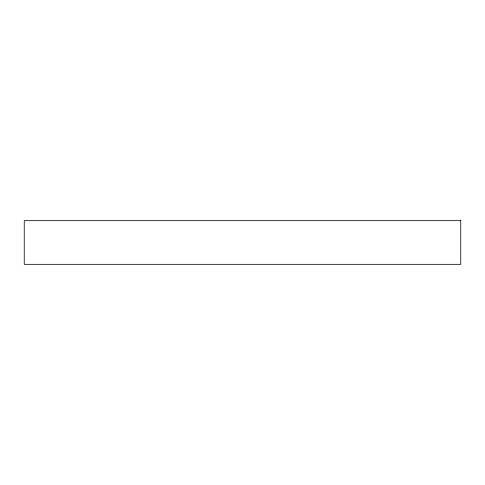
<?xml version="1.0" encoding="UTF-8"?>
<svg xmlns="http://www.w3.org/2000/svg" width="485" height="485" viewBox="0 0 485 485"><rect width="100%" height="100%" fill="white"/><g stroke="black" fill="none" stroke-linecap="round" stroke-linejoin="round"><path stroke-width="0.73" d="M460.75 220.675L24.25 220.675L24.25 264.325L460.75 264.325L460.75 220.675"/></g></svg>
